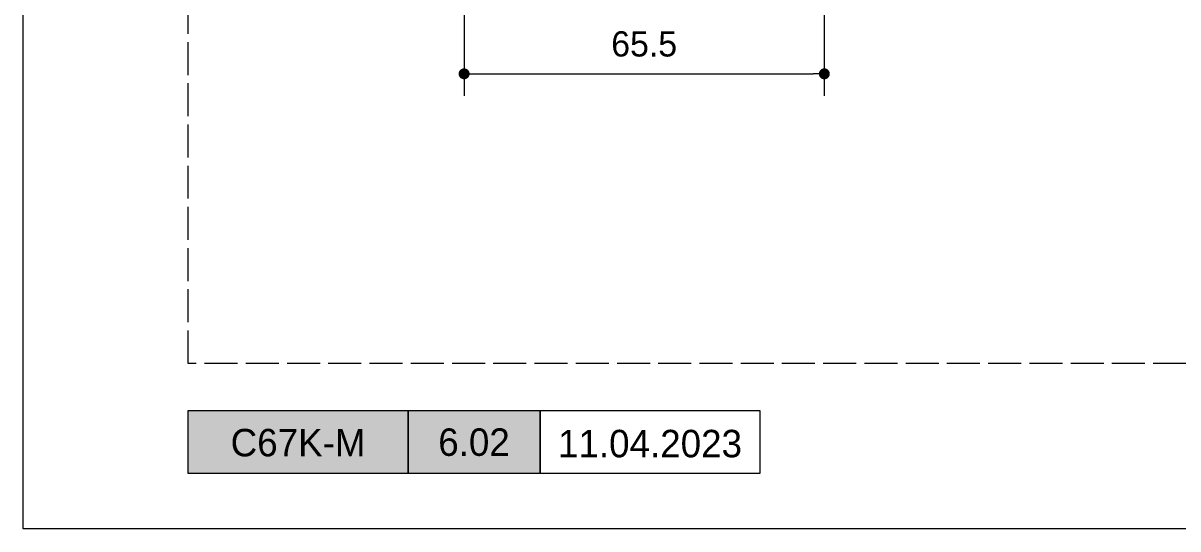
# Model space of a CAD drawing. Header units: millimetres. Extents: x -8 to 2550, y -393 to 1062.
# Drawn here: x 260 to 365, y 0 to 46.1 of the extents above; entities that cross this region are included whole.
import ezdxf
from ezdxf.enums import TextEntityAlignment as Align

# ---------------------------------------------------------------- set-up
doc = ezdxf.new("R2010")
doc.units = ezdxf.units.MM
doc.header["$LTSCALE"] = 0.25
doc.header["$MEASUREMENT"] = 0
doc.linetypes.add('ACAD_ISO02W100', pattern=[15, 12, -3])
doc.layers.get('0').update_dxf_attribs({"lineweight": 5})
doc.layers.get('Defpoints').update_dxf_attribs({"lineweight": 5})
for name, color, linetype, lineweight in [('01_Dimension', 251, 'Continuous', 9), ('01_External Border', 150, 'Continuous', 20), ('01_Text', 40, 'Continuous', 25)]:
    doc.layers.add(name, color=color, linetype=linetype, lineweight=lineweight)
doc.layers.add('01_Fill Border Grey', color=7, linetype='Continuous', true_color=0x555655)
doc.layers.add('01_Text [White]', color=7, linetype='Continuous', lineweight=25, true_color=0xffffff)
doc.layers.add('02_Block Frame', color=7, linetype='Continuous', lineweight=5, true_color=0xe2001a, plot=False)
doc.styles.add('ALUK Main&Secondary Titles', font='GOTHIC.TTF')
doc.styles.add('Aluk Text', font='GOTHIC.TTF')
doc.dimstyles.new('ALUK Manual 1-1', dxfattribs={"dimtxt": 2.5, "dimasz": 1, "dimexe": 2, "dimexo": 4, "dimgap": 1.5, "dimtad": 3, "dimdec": 1, "dimdsep": 46, "dimtxsty": 'Aluk Text', "dimblk": 'DOT', "dimcen": 0, "dimclrd": 256, "dimclre": 256, "dimclrt": 2, "dimaunit": 1, "dimadec": 0, "dimazin": 0, "dimtfac": 0.7, "dimtdec": 1, "dimtmove": 0, "dimatfit": 3, "dimldrblk": 'DOT', "dimfxl": 1, "dimtolj": 2, "dimlwd": -1, "dimlwe": -1, "dimarcsym": 0})

# ---------------------------------------------------------------- blocks, each defined once
blk = doc.blocks.new('serie_')
at = {"layer": '01_Text [White]', "color": 7, "true_color": 0xffffff, "insert": (10, -2.87), "char_height": 2.5, "attachment_point": 5, "style": 'ALUK Main&Secondary Titles'}
blk.add_mtext_dynamic_manual_height_columns('{\\fPoppins|b0|i0|c0|p2;C67K-M}', width=20, gutter_width=12.5, heights=[0], dxfattribs=at)
blk = doc.blocks.new('_Dot')
at = {"color": 0, "linetype": 'ByBlock', "lineweight": -2}
blk.add_line((-0.5, 0), (-1, 0), dxfattribs=at)
at = {"color": 0, "linetype": 'ByBlock', "const_width": 0.5}
blk.add_lwpolyline([(-0.25, 0, 1), (0.25, 0, 1)], format="xyb", close=True, dxfattribs=at)
blk = doc.blocks.new('*D131')
at = {"layer": '01_Dimension', "ltscale": 0.25, "transparency": 16777216}
for p, q in [((300.1, 52.65), (300.1, 39.43)), ((332.85, 52.55), (332.85, 39.43)), ((301.1, 41.43), (331.85, 41.43))]:
    blk.add_line(p, q, dxfattribs=at)
at = {"layer": 'Defpoints', "color": 0, "ltscale": 0.25, "transparency": 16777216}
for p in [(300.1, 56.65), (332.85, 56.55), (332.85, 41.43)]:
    blk.add_point(p, dxfattribs=at)
at = {"layer": '01_Dimension', "ltscale": 0.25, "transparency": 16777216, "rotation": 180}
blk.add_blockref('_Dot', (300.1, 41.43), dxfattribs=at)
at = {"layer": '01_Dimension', "ltscale": 0.25, "transparency": 16777216}
blk.add_blockref('_Dot', (332.85, 41.43), dxfattribs=at)
at = {"layer": '01_Dimension', "color": 6, "ltscale": 0.25, "transparency": 16777216, "insert": (316.47, 44.14), "char_height": 2.3, "attachment_point": 5, "style": 'Aluk Text'}
blk.add_mtext('\\A2;65.5', dxfattribs=at)

msp = doc.modelspace()

# ---------------------------------------------------------------- hatches: boundary and pattern name
at = {"layer": '01_Fill Border Grey', "ltscale": 0.25}
h = msp.add_hatch(color=256, dxfattribs=at)
h.dxf.hatch_style = 1
h.paths.add_polyline_path([(307.001, 5.033), (275.001, 5.033), (275.001, 10.778), (307.001, 10.778)])

# ---------------------------------------------------------------- linework, layer by layer
at = {"layer": '01_External Border'}
for points in [[(295.001, 5.033), (275.001, 5.033), (275.001, 10.778), (295.001, 10.778)], [(307.001, 5.033), (295.001, 5.033), (295.001, 10.778), (307.001, 10.778)], [(327.001, 5.033), (307.001, 5.033), (307.001, 10.778), (327.001, 10.778)]]:
    msp.add_lwpolyline(points, close=True, dxfattribs=at)
at = {"layer": '02_Block Frame'}
msp.add_lwpolyline([(260, 0), (260, 297), (470, 297), (470, 0)], close=True, dxfattribs=at)
at = {"layer": '02_Block Frame', "linetype": 'ACAD_ISO02W100'}
msp.add_lwpolyline([(275.001, 15.068), (275.001, 282.068), (452.001, 282.068), (452.001, 15.068)], close=True, dxfattribs=at)

# ---------------------------------------------------------------- block references
at = {"layer": '01_Text [White]', "color": 7, "true_color": 0xffffff}
msp.add_blockref('serie_', (275.001, 10.71), dxfattribs=at)

# ---------------------------------------------------------------- texts
at = {"layer": '01_Text', "style": 'ALUK Main&Secondary Titles'}
msp.add_attdef('11.04.2023', text='', height=2.5, dxfattribs=at).set_placement((317.001, 7.771), align=Align.MIDDLE)
at = {"layer": '01_Text [White]', "color": 7, "ltscale": 0.25, "true_color": 0xffffff, "style": 'Aluk Text'}
msp.add_attdef('6.02', text='', height=2.5, dxfattribs=at).set_placement((301.001, 7.903), align=Align.MIDDLE)

# ---------------------------------------------------------------- dimensions: what is measured, and where the dimension line sits
at = {"layer": '01_Dimension', "ltscale": 0.25}
dim = msp.add_linear_dim(base=(332.849, 41.429), p1=(300.099, 56.648), p2=(332.849, 56.548), dimstyle='ALUK Manual 1-1', override={"dimtxt": 2.3, "dimlfac": 2, "dimclrt": 6, "dimfxl": 0}, dxfattribs=at)
dim.commit()
dim.dimension.update_dxf_attribs({"geometry": '*D131', "text_midpoint": (316.474, 44.137)})

doc.saveas('drawing.dxf')
